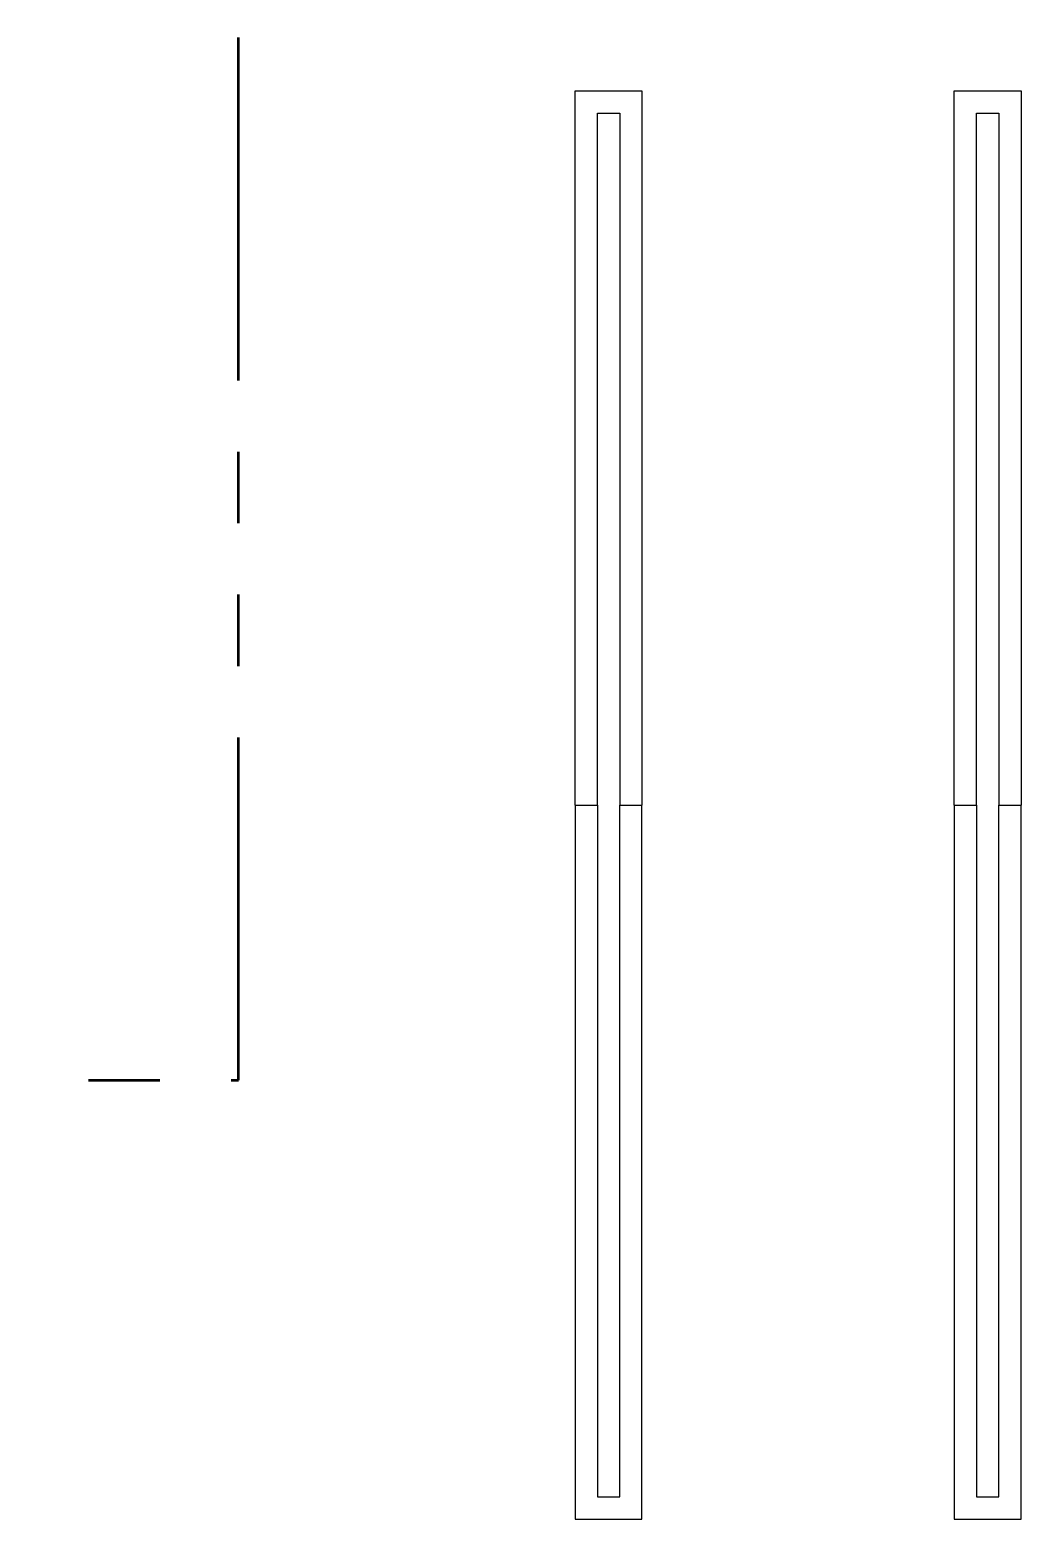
# Model space of a CAD drawing. Extents: x 1.3 to 36.8, y 1.2 to 24.4.
# Drawn here: x 15.401 to 16.789, y 9.525 to 11.61 of the extents above; entities that cross this region are included whole.
import ezdxf

# ---------------------------------------------------------------- set-up
doc = ezdxf.new("R2010")
doc.units = 0
doc.header["$LTSCALE"] = 96
doc.header["$MEASUREMENT"] = 0
doc.linetypes.add('PHANTOM', pattern=[0.5, 0.25, -0.05, 0.05, -0.05, 0.05, -0.05])
doc.layers.add('Annotations', color=250, linetype='Continuous', lineweight=9)
doc.layers.add('C-PKNG-STRP', color=30, linetype='Continuous')

# ---------------------------------------------------------------- blocks, each defined once
blk = doc.blocks.new('BLOCK')
at = {"layer": 'C-PKNG-STRP'}
for p, q in [((0, 0), (0, -192)), ((0, 0), (6, 0)), ((6, 0), (6, -186)), ((12, -186), (12, 0)), ((12, 0), (18, 0)), ((18, -192), (18, 0)), ((6, -186), (12, -186)), ((0, -192), (18, -192))]:
    blk.add_line(p, q, dxfattribs=at)

msp = doc.modelspace()

# ---------------------------------------------------------------- linework, layer by layer
at = {"layer": 'Annotations', "linetype": 'PHANTOM', "lineweight": 50, "ltscale": 0.02}
msp.add_lwpolyline([(15.69287, 11.94063), (13.92263, 11.94063), (13.92263, 10.1393), (15.69287, 10.1393)], close=True, dxfattribs=at)

# ---------------------------------------------------------------- block references
at = {"layer": 'C-PKNG-STRP', "xscale": -0.005208333316844005, "yscale": 0.005208333316844227, "zscale": 0.005208333316844241, "rotation": 180}
for p in [(16.16433, 10.52466), (16.69558, 10.52466)]:
    msp.add_blockref('BLOCK', p, dxfattribs=at)
at = {"layer": 'C-PKNG-STRP', "xscale": 0.005208333316844005, "yscale": 0.005208333316844227, "zscale": 0.005208333316844241}
for p in [(16.16433, 10.52466), (16.69558, 10.52466)]:
    msp.add_blockref('BLOCK', p, dxfattribs=at)

doc.saveas('drawing.dxf')
